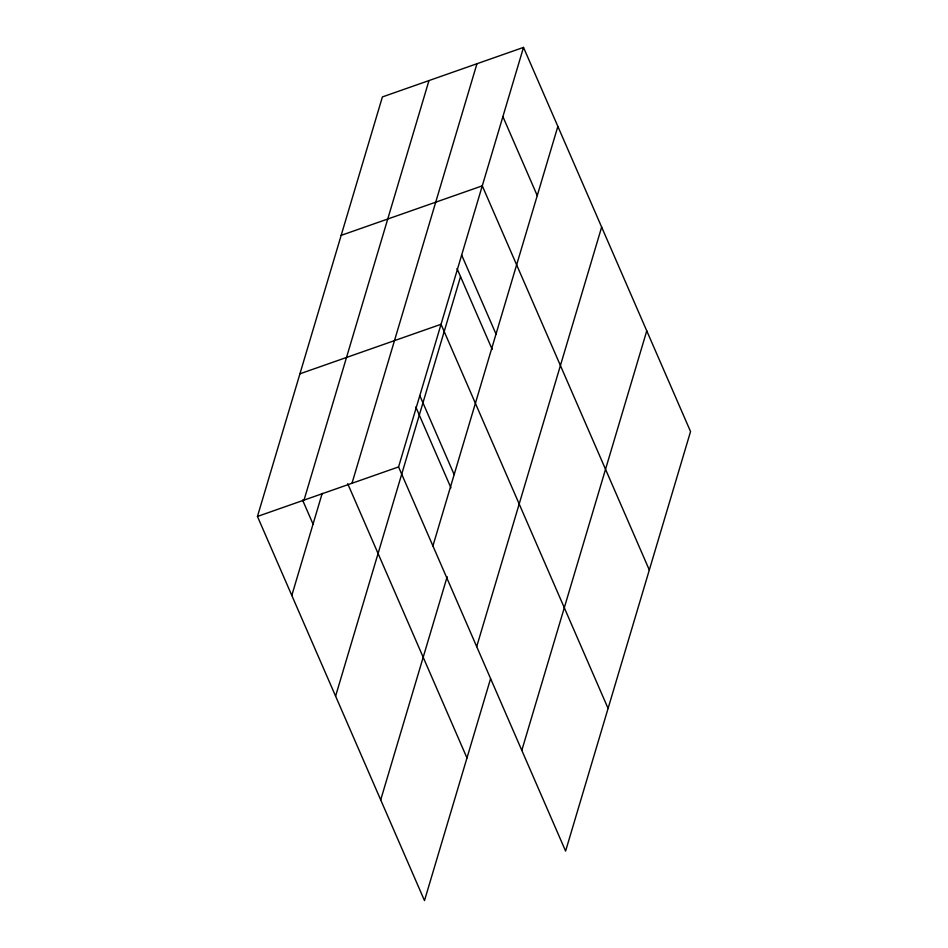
<?xml version="1.0" encoding="UTF-8"?>
<svg xmlns="http://www.w3.org/2000/svg" width="948" height="948" viewBox="0 0 948 948"><rect width="100%" height="100%" fill="white"/><g stroke="black" fill="none" stroke-linecap="round" stroke-linejoin="round"><path stroke-width="1.42" d="M490.531 678.851L424.491 900.6L257.453 516.447L382.399 96.921L523.509 47.4L690.547 431.553L565.601 851.079L398.563 466.926L523.509 47.4M304.024 500.106L428.97 80.58M291.806 595.451L322.202 493.363M351.992 483.267L476.951 63.741M335.592 696.152L460.538 276.626M432.916 545.929L557.862 126.404M380.705 799.899L447.172 576.74M476.702 646.631L601.648 227.105M521.815 750.378L646.761 330.852M341.161 235.365L482.283 185.844L649.321 569.997M299.935 373.808L441.045 324.287L608.083 708.44M257.453 516.447L398.563 466.926M502.89 116.616L537.243 195.62M461.664 255.059L496.017 334.063M457.031 268.568L492.178 349.385M419.81 395.6L454.163 474.604M415.805 407.012L450.94 487.829M347.715 483.693L466.973 757.962M302.566 500.023L313.041 524.125"/></g></svg>
